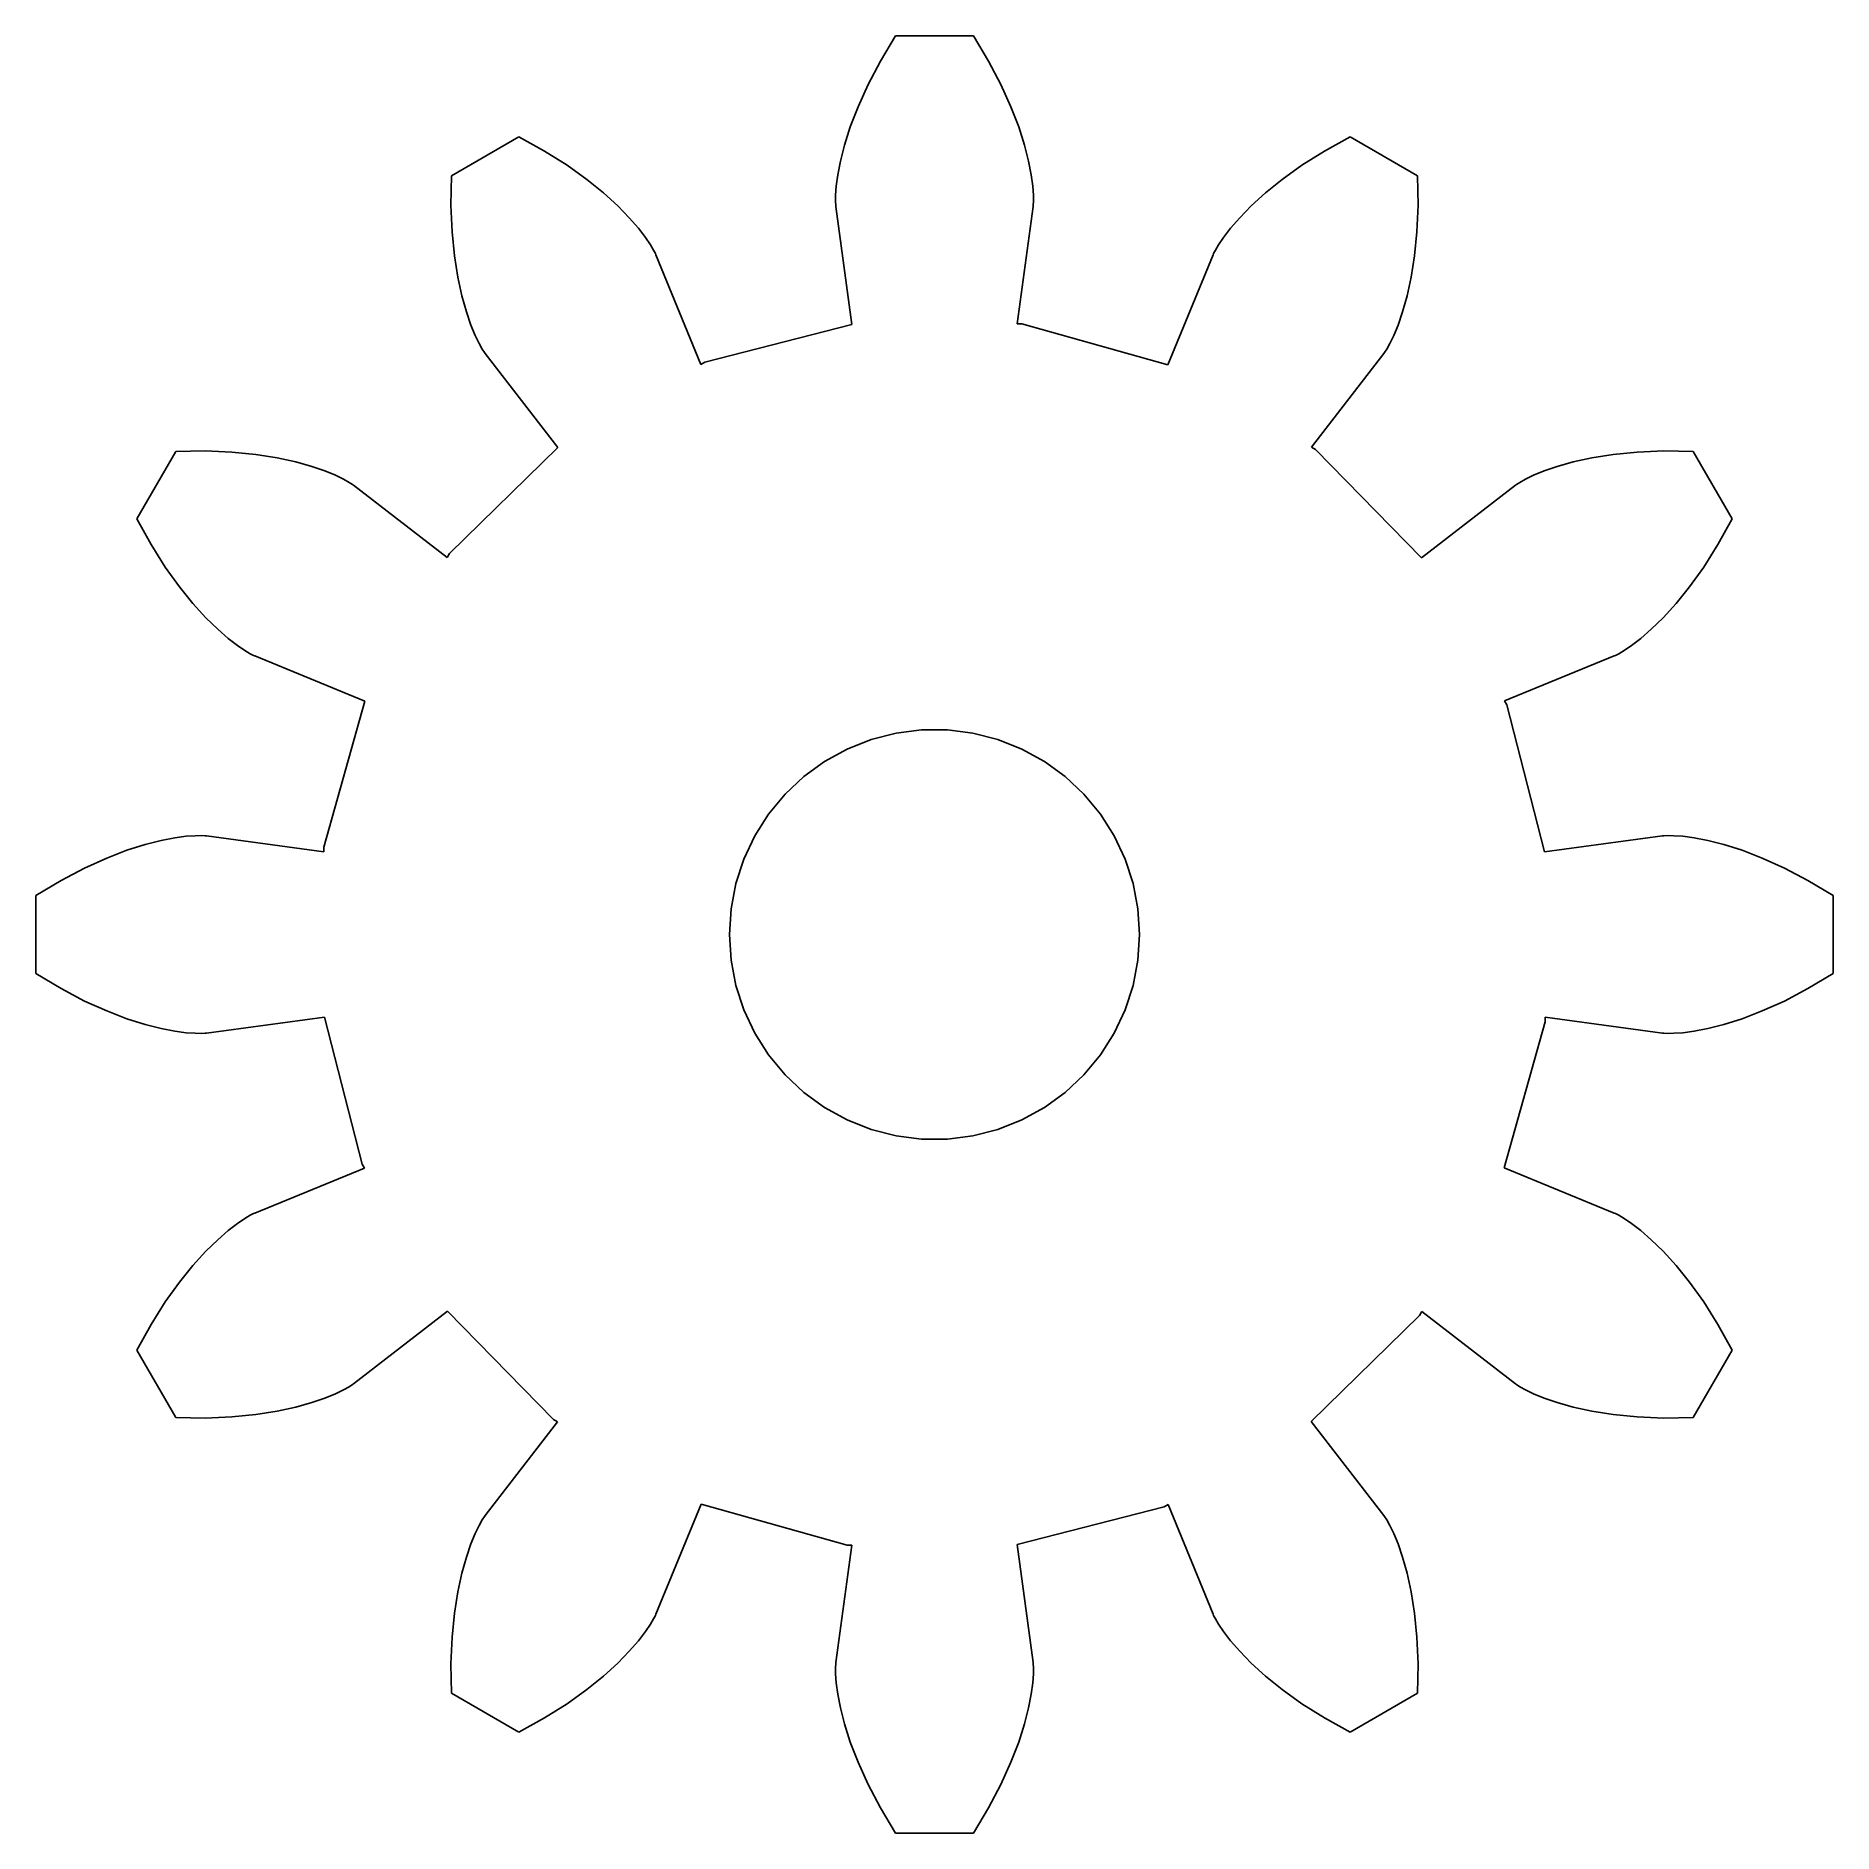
# Model space of a CAD drawing. Header units: metres. Extents: x -12.9 to 12.9, y 97.1 to 122.9.
import ezdxf

# ---------------------------------------------------------------- set-up
doc = ezdxf.new("R2010")
doc.units = ezdxf.units.M

msp = doc.modelspace()

# ---------------------------------------------------------------- linework, layer by layer
for p, q in [((-0.560349, 122.931), (-0.777863, 122.57)), ((0.560349, 122.931), (-0.560349, 122.931)), ((0.777863, 122.57), (0.560349, 122.931)), ((-0.777863, 122.57), (-0.956772, 122.23)), ((0.956772, 122.23), (0.777863, 122.57)), ((-0.956772, 122.23), (-1.10025, 121.913)), ((1.10025, 121.913), (0.956772, 122.23)), ((-1.10025, 121.913), (-1.21175, 121.622)), ((1.21175, 121.622), (1.10025, 121.913)), ((-1.21175, 121.622), (-1.29488, 121.36)), ((1.29488, 121.36), (1.21175, 121.622)), ((-5.98015, 121.479), (-6.95071, 120.918)), ((-5.61143, 121.275), (-5.98015, 121.479)), ((-1.29488, 121.36), (-1.35347, 121.13)), ((1.35347, 121.13), (1.29488, 121.36)), ((5.98015, 121.479), (5.61143, 121.275)), ((6.95071, 120.918), (5.98015, 121.479)), ((-5.28629, 121.07), (-5.61143, 121.275)), ((-5.00352, 120.867), (-5.28629, 121.07)), ((-1.35347, 121.13), (-1.39151, 120.932)), ((1.39151, 120.932), (1.35347, 121.13)), ((5.28629, 121.07), (5.00352, 120.867)), ((5.61143, 121.275), (5.28629, 121.07)), ((-6.95071, 120.918), (-6.95874, 120.497)), ((-4.76164, 120.671), (-5.00352, 120.867)), ((-1.39151, 120.932), (-1.41309, 120.768)), ((1.41309, 120.768), (1.39151, 120.932)), ((5.00352, 120.867), (4.76164, 120.671)), ((6.95874, 120.497), (6.95071, 120.918)), ((-4.55873, 120.486), (-4.76164, 120.671)), ((-1.42239, 120.64), (-1.42372, 120.549)), ((-1.42372, 120.549), (-1.42134, 120.494)), ((-1.41309, 120.768), (-1.42239, 120.64)), ((1.42239, 120.64), (1.41309, 120.768)), ((1.42134, 120.494), (1.42372, 120.549)), ((1.42372, 120.549), (1.42239, 120.64)), ((4.76164, 120.671), (4.55873, 120.486)), ((-6.95874, 120.497), (-6.94347, 120.113)), ((-4.39262, 120.315), (-4.55873, 120.486)), ((-4.26077, 120.163), (-4.39262, 120.315)), ((-1.42134, 120.494), (-1.4196, 120.476)), ((-1.4196, 120.476), (-1.18958, 118.778)), ((1.19066, 118.786), (1.4196, 120.476)), ((1.4196, 120.476), (1.42134, 120.494)), ((4.39262, 120.315), (4.26077, 120.163)), ((4.55873, 120.486), (4.39262, 120.315)), ((6.94347, 120.113), (6.95874, 120.497)), ((-6.94347, 120.113), (-6.90923, 119.767)), ((-4.16039, 120.032), (-4.26077, 120.163)), ((-4.08839, 119.926), (-4.16039, 120.032)), ((4.16039, 120.032), (4.08839, 119.926)), ((4.26077, 120.163), (4.16039, 120.032)), ((6.90923, 119.767), (6.94347, 120.113)), ((-6.90923, 119.767), (-6.86044, 119.459)), ((-4.04146, 119.847), (-4.08839, 119.926)), ((-4.01608, 119.799), (-4.04146, 119.847)), ((-4.00847, 119.782), (-4.01608, 119.799)), ((-3.36203, 118.205), (-4.00847, 119.782)), ((4.00847, 119.782), (3.35896, 118.197)), ((4.01608, 119.799), (4.00847, 119.782)), ((4.04146, 119.847), (4.01608, 119.799)), ((4.08839, 119.926), (4.04146, 119.847)), ((6.86044, 119.459), (6.90923, 119.767)), ((-6.86044, 119.459), (-6.80153, 119.191)), ((6.80153, 119.191), (6.86044, 119.459)), ((-6.80153, 119.191), (-6.73689, 118.962)), ((6.73689, 118.962), (6.80153, 119.191)), ((-6.73689, 118.962), (-6.67093, 118.771)), ((-6.67093, 118.771), (-6.60791, 118.619)), ((-1.18958, 118.778), (-3.30499, 118.237)), ((1.2561, 118.786), (1.19066, 118.786)), ((3.35896, 118.197), (1.2561, 118.786)), ((6.60791, 118.619), (6.67093, 118.771)), ((6.67093, 118.771), (6.73689, 118.962)), ((-6.60791, 118.619), (-6.55205, 118.504)), ((-6.55205, 118.504), (-6.50743, 118.424)), ((6.50743, 118.424), (6.55205, 118.504)), ((6.55205, 118.504), (6.60791, 118.619)), ((-6.50743, 118.424), (-6.47792, 118.377)), ((-6.47792, 118.377), (-6.4673, 118.362)), ((-6.4673, 118.362), (-5.41939, 117.007)), ((-3.30499, 118.237), (-3.36203, 118.205)), ((5.42435, 117.014), (6.4673, 118.362)), ((6.4673, 118.362), (6.47792, 118.377)), ((6.47792, 118.377), (6.50743, 118.424)), ((-10.9183, 116.951), (-11.4786, 115.98)), ((-10.4972, 116.959), (-10.9183, 116.951)), ((-10.1129, 116.943), (-10.4972, 116.959)), ((-9.76663, 116.909), (-10.1129, 116.943)), ((-9.45915, 116.86), (-9.76663, 116.909)), ((-5.41939, 117.007), (-6.98055, 115.481)), ((5.48065, 116.981), (5.42435, 117.014)), ((7.00749, 115.419), (5.48065, 116.981)), ((9.76663, 116.909), (9.45915, 116.86)), ((10.1129, 116.943), (9.76663, 116.909)), ((10.4972, 116.959), (10.1129, 116.943)), ((10.9183, 116.951), (10.4972, 116.959)), ((11.4786, 115.98), (10.9183, 116.951)), ((-9.19084, 116.802), (-9.45915, 116.86)), ((-8.96172, 116.737), (-9.19084, 116.802)), ((-8.77138, 116.671), (-8.96172, 116.737)), ((-8.61908, 116.608), (-8.77138, 116.671)), ((8.77138, 116.671), (8.61908, 116.608)), ((8.96172, 116.737), (8.77138, 116.671)), ((9.19084, 116.802), (8.96172, 116.737)), ((9.45915, 116.86), (9.19084, 116.802)), ((-8.50371, 116.552), (-8.61908, 116.608)), ((-8.42375, 116.507), (-8.50371, 116.552)), ((-8.37741, 116.478), (-8.42375, 116.507)), ((-8.36249, 116.467), (-8.37741, 116.478)), ((-7.0139, 115.424), (-8.36249, 116.467)), ((8.36249, 116.467), (7.00749, 115.419)), ((8.37741, 116.478), (8.36249, 116.467)), ((8.42375, 116.507), (8.37741, 116.478)), ((8.50371, 116.552), (8.42375, 116.507)), ((8.61908, 116.608), (8.50371, 116.552)), ((-11.4786, 115.98), (-11.275, 115.611)), ((11.275, 115.611), (11.4786, 115.98)), ((-11.275, 115.611), (-11.0697, 115.286)), ((11.0697, 115.286), (11.275, 115.611)), ((-6.98055, 115.481), (-7.0139, 115.424)), ((-11.0697, 115.286), (-10.8669, 115.004)), ((10.8669, 115.004), (11.0697, 115.286)), ((-10.8669, 115.004), (-10.6709, 114.762)), ((10.6709, 114.762), (10.8669, 115.004)), ((-10.6709, 114.762), (-10.4857, 114.559)), ((10.4857, 114.559), (10.6709, 114.762)), ((-10.4857, 114.559), (-10.3152, 114.393)), ((-10.3152, 114.393), (-10.1629, 114.261)), ((10.1629, 114.261), (10.3152, 114.393)), ((10.3152, 114.393), (10.4857, 114.559)), ((-10.1629, 114.261), (-10.0322, 114.16)), ((-10.0322, 114.16), (-9.9261, 114.088)), ((-9.9261, 114.088), (-9.84747, 114.041)), ((9.84747, 114.041), (9.9261, 114.088)), ((9.9261, 114.088), (10.0322, 114.16)), ((10.0322, 114.16), (10.1629, 114.261)), ((-9.84747, 114.041), (-9.79875, 114.016)), ((-9.79875, 114.016), (-9.78209, 114.008)), ((-9.78209, 114.008), (-8.19707, 113.359)), ((8.20456, 113.362), (9.78209, 114.008)), ((9.78209, 114.008), (9.79875, 114.016)), ((9.79875, 114.016), (9.84747, 114.041)), ((-8.19707, 113.359), (-8.78564, 111.256)), ((8.23665, 113.305), (8.20456, 113.362)), ((8.77835, 111.19), (8.23665, 113.305)), ((-1.25604, 112.669), (-0.911591, 112.806)), ((-0.911591, 112.806), (-0.552765, 112.898)), ((-0.552765, 112.898), (-0.185226, 112.944)), ((-0.185226, 112.944), (0.185226, 112.944)), ((0.185226, 112.944), (0.552765, 112.898)), ((0.552765, 112.898), (0.911591, 112.806)), ((0.911591, 112.806), (1.25604, 112.669)), ((-1.58069, 112.491), (-1.25604, 112.669)), ((1.25604, 112.669), (1.58069, 112.491)), ((-2.15045, 112.019), (-1.88039, 112.273)), ((-1.88039, 112.273), (-1.58069, 112.491)), ((1.58069, 112.491), (1.88039, 112.273)), ((1.88039, 112.273), (2.15045, 112.019)), ((-2.3866, 111.734), (-2.15045, 112.019)), ((2.15045, 112.019), (2.3866, 111.734)), ((-2.5851, 111.421), (-2.3866, 111.734)), ((2.3866, 111.734), (2.5851, 111.421)), ((-11.6221, 111.212), (-11.9128, 111.1)), ((-11.3603, 111.295), (-11.6221, 111.212)), ((-11.1295, 111.353), (-11.3603, 111.295)), ((-10.9317, 111.392), (-11.1295, 111.353)), ((-10.7683, 111.413), (-10.9317, 111.392)), ((-10.6405, 111.422), (-10.7683, 111.413)), ((-10.5489, 111.424), (-10.6405, 111.422)), ((-10.494, 111.421), (-10.5489, 111.424)), ((-10.4758, 111.42), (-10.494, 111.421)), ((-8.78638, 111.191), (-10.4758, 111.42)), ((-8.78564, 111.256), (-8.78638, 111.191)), ((-2.74283, 111.086), (-2.5851, 111.421)), ((2.5851, 111.421), (2.74283, 111.086)), ((10.4758, 111.42), (8.77835, 111.19)), ((10.494, 111.421), (10.4758, 111.42)), ((10.5489, 111.424), (10.494, 111.421)), ((10.6405, 111.422), (10.5489, 111.424)), ((10.7683, 111.413), (10.6405, 111.422)), ((10.9317, 111.392), (10.7683, 111.413)), ((11.1295, 111.353), (10.9317, 111.392)), ((11.3603, 111.295), (11.1295, 111.353)), ((11.6221, 111.212), (11.3603, 111.295)), ((11.9128, 111.1), (11.6221, 111.212)), ((-12.2298, 110.957), (-12.5702, 110.778)), ((-11.9128, 111.1), (-12.2298, 110.957)), ((-2.85732, 110.734), (-2.74283, 111.086)), ((2.74283, 111.086), (2.85732, 110.734)), ((12.2298, 110.957), (11.9128, 111.1)), ((12.5702, 110.778), (12.2298, 110.957)), ((-12.5702, 110.778), (-12.9309, 110.56)), ((-2.92673, 110.37), (-2.85732, 110.734)), ((2.85732, 110.734), (2.92673, 110.37)), ((12.9309, 110.56), (12.5702, 110.778)), ((-12.9309, 110.56), (-12.9309, 109.44)), ((12.9309, 109.44), (12.9309, 110.56)), ((-2.95, 110), (-2.92673, 110.37)), ((2.92673, 110.37), (2.95, 110)), ((-2.92673, 109.63), (-2.95, 110)), ((2.95, 110), (2.92673, 109.63)), ((-12.9309, 109.44), (-12.5702, 109.222)), ((-2.85732, 109.266), (-2.92673, 109.63)), ((2.92673, 109.63), (2.85732, 109.266)), ((12.5702, 109.222), (12.9309, 109.44)), ((-12.5702, 109.222), (-12.2298, 109.043)), ((-2.74283, 108.914), (-2.85732, 109.266)), ((2.85732, 109.266), (2.74283, 108.914)), ((12.2298, 109.043), (12.5702, 109.222)), ((-12.2298, 109.043), (-11.9128, 108.9)), ((-11.9128, 108.9), (-11.6221, 108.788)), ((-2.5851, 108.579), (-2.74283, 108.914)), ((2.74283, 108.914), (2.5851, 108.579)), ((11.6221, 108.788), (11.9128, 108.9)), ((11.9128, 108.9), (12.2298, 109.043)), ((-11.6221, 108.788), (-11.3603, 108.705)), ((-11.3603, 108.705), (-11.1295, 108.647)), ((-11.1295, 108.647), (-10.9317, 108.608)), ((-10.4758, 108.58), (-8.77835, 108.81)), ((-8.77835, 108.81), (-8.23665, 106.695)), ((8.19707, 106.641), (8.78564, 108.744)), ((8.78564, 108.744), (8.78638, 108.809)), ((8.78638, 108.809), (10.4758, 108.58)), ((10.9317, 108.608), (11.1295, 108.647)), ((11.1295, 108.647), (11.3603, 108.705)), ((11.3603, 108.705), (11.6221, 108.788)), ((-10.9317, 108.608), (-10.7683, 108.587)), ((-10.7683, 108.587), (-10.6405, 108.578)), ((-10.6405, 108.578), (-10.5489, 108.576)), ((-10.5489, 108.576), (-10.494, 108.579)), ((-10.494, 108.579), (-10.4758, 108.58)), ((-2.3866, 108.266), (-2.5851, 108.579)), ((2.5851, 108.579), (2.3866, 108.266)), ((10.4758, 108.58), (10.494, 108.579)), ((10.494, 108.579), (10.5489, 108.576)), ((10.5489, 108.576), (10.6405, 108.578)), ((10.6405, 108.578), (10.7683, 108.587)), ((10.7683, 108.587), (10.9317, 108.608)), ((-2.15045, 107.981), (-2.3866, 108.266)), ((2.3866, 108.266), (2.15045, 107.981)), ((-1.88039, 107.727), (-2.15045, 107.981)), ((2.15045, 107.981), (1.88039, 107.727)), ((-1.58069, 107.509), (-1.88039, 107.727)), ((1.88039, 107.727), (1.58069, 107.509)), ((-1.25604, 107.331), (-1.58069, 107.509)), ((-0.911591, 107.194), (-1.25604, 107.331)), ((1.25604, 107.331), (0.911591, 107.194)), ((1.58069, 107.509), (1.25604, 107.331)), ((-0.552765, 107.102), (-0.911591, 107.194)), ((-0.185226, 107.056), (-0.552765, 107.102)), ((0.552765, 107.102), (0.185226, 107.056)), ((0.911591, 107.194), (0.552765, 107.102)), ((0.185226, 107.056), (-0.185226, 107.056)), ((-8.20456, 106.638), (-9.78209, 105.992)), ((-8.23665, 106.695), (-8.20456, 106.638)), ((9.78209, 105.992), (8.19707, 106.641)), ((-10.0322, 105.84), (-10.1629, 105.739)), ((-9.9261, 105.912), (-10.0322, 105.84)), ((-9.84747, 105.959), (-9.9261, 105.912)), ((-9.79875, 105.984), (-9.84747, 105.959)), ((-9.78209, 105.992), (-9.79875, 105.984)), ((9.79875, 105.984), (9.78209, 105.992)), ((9.84747, 105.959), (9.79875, 105.984)), ((9.9261, 105.912), (9.84747, 105.959)), ((10.0322, 105.84), (9.9261, 105.912)), ((10.1629, 105.739), (10.0322, 105.84)), ((-10.3152, 105.607), (-10.4857, 105.441)), ((-10.1629, 105.739), (-10.3152, 105.607)), ((10.3152, 105.607), (10.1629, 105.739)), ((10.4857, 105.441), (10.3152, 105.607)), ((-10.4857, 105.441), (-10.6709, 105.238)), ((10.6709, 105.238), (10.4857, 105.441)), ((-10.6709, 105.238), (-10.8669, 104.996)), ((10.8669, 104.996), (10.6709, 105.238)), ((-10.8669, 104.996), (-11.0697, 104.714)), ((11.0697, 104.714), (10.8669, 104.996)), ((-11.0697, 104.714), (-11.275, 104.389)), ((-8.36249, 103.533), (-7.00749, 104.581)), ((-7.00749, 104.581), (-5.48065, 103.019)), ((5.41939, 102.993), (6.98055, 104.519)), ((6.98055, 104.519), (7.0139, 104.576)), ((7.0139, 104.576), (8.36249, 103.533)), ((11.275, 104.389), (11.0697, 104.714)), ((-11.275, 104.389), (-11.4786, 104.02)), ((11.4786, 104.02), (11.275, 104.389)), ((-11.4786, 104.02), (-10.9183, 103.049)), ((10.9183, 103.049), (11.4786, 104.02)), ((-8.61908, 103.392), (-8.50371, 103.448)), ((-8.50371, 103.448), (-8.42375, 103.493)), ((-8.42375, 103.493), (-8.37741, 103.522)), ((-8.37741, 103.522), (-8.36249, 103.533)), ((8.36249, 103.533), (8.37741, 103.522)), ((8.37741, 103.522), (8.42375, 103.493)), ((8.42375, 103.493), (8.50371, 103.448)), ((8.50371, 103.448), (8.61908, 103.392)), ((-9.45915, 103.14), (-9.19084, 103.198)), ((-9.19084, 103.198), (-8.96172, 103.263)), ((-8.96172, 103.263), (-8.77138, 103.329)), ((-8.77138, 103.329), (-8.61908, 103.392)), ((8.61908, 103.392), (8.77138, 103.329)), ((8.77138, 103.329), (8.96172, 103.263)), ((8.96172, 103.263), (9.19084, 103.198)), ((9.19084, 103.198), (9.45915, 103.14)), ((-10.9183, 103.049), (-10.4972, 103.041)), ((-10.4972, 103.041), (-10.1129, 103.057)), ((-10.1129, 103.057), (-9.76663, 103.091)), ((-9.76663, 103.091), (-9.45915, 103.14)), ((-5.42435, 102.986), (-6.4673, 101.638)), ((-5.48065, 103.019), (-5.42435, 102.986)), ((6.4673, 101.638), (5.41939, 102.993)), ((9.45915, 103.14), (9.76663, 103.091)), ((9.76663, 103.091), (10.1129, 103.057)), ((10.1129, 103.057), (10.4972, 103.041)), ((10.4972, 103.041), (10.9183, 103.049)), ((-6.4673, 101.638), (-6.47792, 101.623)), ((-4.00847, 100.218), (-3.35896, 101.803)), ((-3.35896, 101.803), (-1.2561, 101.214)), ((1.18958, 101.222), (3.30499, 101.763)), ((3.30499, 101.763), (3.36203, 101.795)), ((3.36203, 101.795), (4.00847, 100.218)), ((6.47792, 101.623), (6.4673, 101.638)), ((-6.60791, 101.381), (-6.67093, 101.229)), ((-6.55205, 101.496), (-6.60791, 101.381)), ((-6.50743, 101.576), (-6.55205, 101.496)), ((-6.47792, 101.623), (-6.50743, 101.576)), ((6.50743, 101.576), (6.47792, 101.623)), ((6.55205, 101.496), (6.50743, 101.576)), ((6.60791, 101.381), (6.55205, 101.496)), ((6.67093, 101.229), (6.60791, 101.381)), ((-6.67093, 101.229), (-6.73689, 101.038)), ((-1.19066, 101.214), (-1.4196, 99.5242)), ((-1.2561, 101.214), (-1.19066, 101.214)), ((1.4196, 99.5242), (1.18958, 101.222)), ((6.73689, 101.038), (6.67093, 101.229)), ((-6.73689, 101.038), (-6.80153, 100.809)), ((6.80153, 100.809), (6.73689, 101.038)), ((-6.80153, 100.809), (-6.86044, 100.541)), ((6.86044, 100.541), (6.80153, 100.809)), ((-6.86044, 100.541), (-6.90923, 100.233)), ((6.90923, 100.233), (6.86044, 100.541)), ((-6.90923, 100.233), (-6.94347, 99.8871)), ((-4.08839, 100.074), (-4.04146, 100.153)), ((-4.04146, 100.153), (-4.01608, 100.201)), ((-4.01608, 100.201), (-4.00847, 100.218)), ((4.00847, 100.218), (4.01608, 100.201)), ((4.01608, 100.201), (4.04146, 100.153)), ((4.04146, 100.153), (4.08839, 100.074)), ((6.94347, 99.8871), (6.90923, 100.233)), ((-6.94347, 99.8871), (-6.95874, 99.5028)), ((-4.39262, 99.6848), (-4.26077, 99.8371)), ((-4.26077, 99.8371), (-4.16039, 99.9678)), ((-4.16039, 99.9678), (-4.08839, 100.074)), ((4.08839, 100.074), (4.16039, 99.9678)), ((4.16039, 99.9678), (4.26077, 99.8371)), ((4.26077, 99.8371), (4.39262, 99.6848)), ((6.95874, 99.5028), (6.94347, 99.8871)), ((-4.55873, 99.5143), (-4.39262, 99.6848)), ((4.39262, 99.6848), (4.55873, 99.5143)), ((-6.95874, 99.5028), (-6.95071, 99.0817)), ((-5.00352, 99.1331), (-4.76164, 99.3291)), ((-4.76164, 99.3291), (-4.55873, 99.5143)), ((-1.42134, 99.506), (-1.42372, 99.4511)), ((-1.42372, 99.4511), (-1.42239, 99.3595)), ((-1.42239, 99.3595), (-1.41309, 99.2317)), ((-1.4196, 99.5242), (-1.42134, 99.506)), ((1.41309, 99.2317), (1.42239, 99.3595)), ((1.42134, 99.506), (1.4196, 99.5242)), ((1.42372, 99.4511), (1.42134, 99.506)), ((1.42239, 99.3595), (1.42372, 99.4511)), ((4.55873, 99.5143), (4.76164, 99.3291)), ((4.76164, 99.3291), (5.00352, 99.1331)), ((6.95071, 99.0817), (6.95874, 99.5028)), ((-6.95071, 99.0817), (-5.98015, 98.5214)), ((-5.28629, 98.9303), (-5.00352, 99.1331)), ((-1.41309, 99.2317), (-1.39151, 99.0683)), ((-1.39151, 99.0683), (-1.35347, 98.8705)), ((1.35347, 98.8705), (1.39151, 99.0683)), ((1.39151, 99.0683), (1.41309, 99.2317)), ((5.00352, 99.1331), (5.28629, 98.9303)), ((5.98015, 98.5214), (6.95071, 99.0817)), ((-5.61143, 98.725), (-5.28629, 98.9303)), ((-1.35347, 98.8705), (-1.29488, 98.6397)), ((1.29488, 98.6397), (1.35347, 98.8705)), ((5.28629, 98.9303), (5.61143, 98.725)), ((-5.98015, 98.5214), (-5.61143, 98.725)), ((-1.29488, 98.6397), (-1.21175, 98.3779)), ((1.21175, 98.3779), (1.29488, 98.6397)), ((5.61143, 98.725), (5.98015, 98.5214)), ((-1.21175, 98.3779), (-1.10025, 98.0872)), ((1.10025, 98.0872), (1.21175, 98.3779)), ((-1.10025, 98.0872), (-0.956772, 97.7702)), ((0.956772, 97.7702), (1.10025, 98.0872)), ((-0.956772, 97.7702), (-0.777863, 97.4298)), ((0.777863, 97.4298), (0.956772, 97.7702)), ((-0.777863, 97.4298), (-0.560349, 97.0691)), ((0.560349, 97.0691), (0.777863, 97.4298)), ((-0.560349, 97.0691), (0.560349, 97.0691))]:
    msp.add_line(p, q)

doc.saveas('drawing.dxf')
